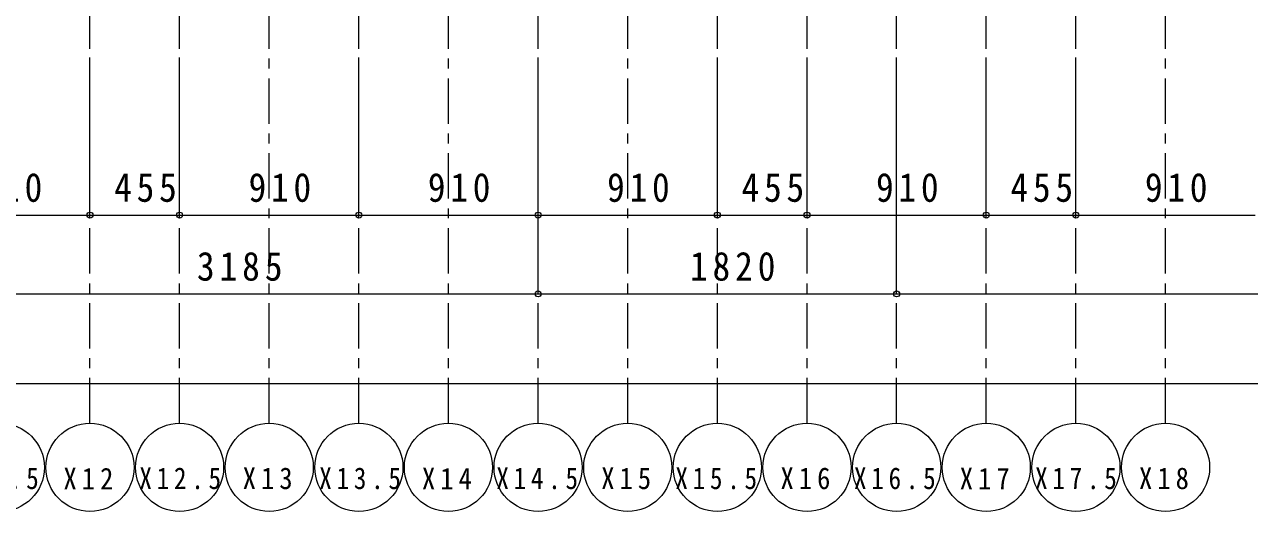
# Model space of a CAD drawing. Units: millimetres at full size, sheet at 1:50. Extents: x -17704 to 55037, y -1981 to 18549.
# Drawn here: x -2137 to 4081, y 3699 to 6170 of the extents above; entities that cross this region are included whole.
import ezdxf

# ---------------------------------------------------------------- set-up
doc = ezdxf.new("R2010")
doc.units = ezdxf.units.MM
doc.header["$LTSCALE"] = 50
doc.linetypes.add('USER2', pattern=[7.6, 4.6, -1, 1, -1])
doc.layers.add('8-0', color=9, linetype='Continuous', lineweight=18)
doc.styles.add('ＭＳ ゴシック', font='')
doc.styles.get('ＭＳ ゴシック').set_extended_font_data('MS Gothic')

msp = doc.modelspace()

# ---------------------------------------------------------------- linework, layer by layer
at = {"layer": '8-0', "linetype": 'USER2'}
for p, q in [((-1804.84, 4146.29), (-1804.84, 16943.73)), ((-1349.84, 4146.29), (-1349.84, 16943.73)), ((-894.85, 4146.29), (-894.85, 16943.73)), ((-439.85, 4146.29), (-439.85, 16943.73)), ((15.15, 4146.29), (15.15, 16943.73)), ((470.15, 4146.29), (470.15, 16943.73)), ((925.15, 4146.29), (925.15, 16943.73)), ((1380.15, 4146.29), (1380.15, 16943.73)), ((1835.15, 4146.29), (1835.15, 16943.73)), ((2290.15, 4146.29), (2290.15, 16943.73)), ((2745.15, 4146.29), (2745.15, 16943.73)), ((3200.15, 4146.29), (3200.15, 16943.73)), ((3655.15, 4146.29), (3655.15, 16943.73))]:
    msp.add_line(p, q, dxfattribs=at)
at = {"layer": '8-0'}
for p, q in [((-1804.84, 5202.83), (-1804.84, 6002.83)), ((-1804.84, 5202.83), (-1804.84, 6002.83)), ((-1349.84, 5202.83), (-1349.84, 6002.83)), ((-1349.84, 5202.83), (-1349.84, 6002.83)), ((-439.85, 5202.83), (-439.85, 6002.83)), ((-439.85, 5202.83), (-439.85, 6002.83)), ((470.15, 4802.83), (470.15, 6002.83)), ((470.15, 4802.83), (470.15, 6002.83)), ((470.15, 5202.83), (470.15, 6002.83)), ((470.15, 5202.83), (470.15, 6002.83)), ((1380.15, 5202.83), (1380.15, 6002.83)), ((1380.15, 5202.83), (1380.15, 6002.83)), ((1835.15, 5202.83), (1835.15, 6002.83)), ((1835.15, 5202.83), (1835.15, 6002.83)), ((2290.15, 4802.83), (2290.15, 6002.83)), ((2290.15, 4802.83), (2290.15, 6002.83)), ((2745.15, 5202.83), (2745.15, 6002.83)), ((2745.15, 5202.83), (2745.15, 6002.83)), ((3200.15, 5202.83), (3200.15, 6002.83)), ((3200.15, 5202.83), (3200.15, 6002.83)), ((-2714.84, 5202.83), (-1804.84, 5202.83)), ((-1804.84, 5202.83), (-1349.84, 5202.83)), ((-1349.84, 5202.83), (-439.85, 5202.83)), ((-439.85, 5202.83), (470.15, 5202.83)), ((470.15, 5202.83), (1380.15, 5202.83)), ((1380.15, 5202.83), (1835.15, 5202.83)), ((1835.15, 5202.83), (2745.15, 5202.83)), ((2745.15, 5202.83), (3200.15, 5202.83)), ((3200.15, 5202.83), (4110.15, 5202.83)), ((-2714.84, 4802.83), (470.15, 4802.83)), ((470.15, 4802.83), (2290.15, 4802.83)), ((2290.15, 4802.83), (6840.14, 4802.83)), ((6840.14, 4346.29), (-12724.83, 4346.29))]:
    msp.add_line(p, q, dxfattribs=at)
for centre, radius in [((-1804.84, 5202.83), 15), ((-1804.84, 5202.83), 15), ((-1349.84, 5202.83), 15), ((-1349.84, 5202.83), 15), ((-439.85, 5202.83), 15), ((-439.85, 5202.83), 15), ((470.15, 5202.83), 15), ((470.15, 5202.83), 15), ((1380.15, 5202.83), 15), ((1380.15, 5202.83), 15), ((1835.15, 5202.83), 15), ((1835.15, 5202.83), 15), ((2745.15, 5202.83), 15), ((2745.15, 5202.83), 15), ((3200.15, 5202.83), 15), ((3200.15, 5202.83), 15), ((470.15, 4802.83), 15), ((470.15, 4802.83), 15), ((2290.15, 4802.83), 15), ((2290.15, 4802.83), 15), ((-2259.84, 3922.68), 223.61), ((-1804.84, 3922.68), 223.61), ((-1349.84, 3922.68), 223.61), ((-894.85, 3922.68), 223.61), ((-439.85, 3922.68), 223.61), ((15.15, 3922.68), 223.61), ((470.15, 3922.68), 223.61), ((925.15, 3922.68), 223.61), ((1380.15, 3922.68), 223.61), ((1835.15, 3922.68), 223.61), ((2290.15, 3922.68), 223.61), ((2745.15, 3922.68), 223.61), ((3200.15, 3922.68), 223.61), ((3655.15, 3922.68), 223.61)]:
    msp.add_circle(centre, radius, dxfattribs=at)

# ---------------------------------------------------------------- texts
at = {"layer": '8-0', "color": 7, "attachment_point": 7, "style": 'ＭＳ ゴシック'}
for s, insert, char_height in [('\\T1.27;\\W0.9;910', (-2364.59, 5267.77), 146.6), ('\\T1.27;\\W0.9;455', (-1682.09, 5267.77), 146.6), ('\\T1.27;\\W0.9;910', (-999.59, 5267.77), 146.6), ('\\T1.27;\\W0.9;910', (-89.59, 5267.77), 146.6), ('\\T1.27;\\W0.9;910', (820.4, 5267.77), 146.6), ('\\T1.27;\\W0.9;455', (1502.9, 5267.77), 146.6), ('\\T1.27;\\W0.9;910', (2185.4, 5267.77), 146.6), ('\\T1.27;\\W0.9;455', (2867.9, 5267.77), 146.6), ('\\T1.27;\\W0.9;910', (3550.4, 5267.77), 146.6), ('\\T1.28;\\W0.9;3185', (-1261.99, 4867.77), 146.6), ('\\T1.28;\\W0.9;1820', (1240.51, 4867.77), 146.6), ('\\T1.38;\\W0.85;X11.5', (-2479.57, 3810.9), 110), ('\\T1.38;\\W0.9;X12', (-1939.41, 3810.9), 110), ('\\T1.38;\\W0.85;X12.5', (-1553.92, 3810.9), 110), ('\\T1.38;\\W0.9;X13', (-1029.41, 3810.9), 110), ('\\T1.38;\\W0.85;X13.5', (-640.86, 3810.9), 110), ('\\T1.38;\\W0.9;X14', (-119.42, 3810.9), 110), ('\\T1.38;\\W0.85;X14.5', (258.03, 3810.9), 110), ('\\T1.38;\\W0.9;X15', (790.58, 3810.9), 110), ('\\T1.38;\\W0.85;X15.5', (1166.89, 3810.9), 110), ('\\T1.38;\\W0.9;X16', (1700.58, 3810.9), 110), ('\\T1.38;\\W0.85;X16.5', (2073.65, 3810.9), 110), ('\\T1.38;\\W0.9;X17', (2610.58, 3810.9), 110), ('\\T1.38;\\W0.85;X17.5', (2993.01, 3810.9), 110), ('\\T1.38;\\W0.9;X18', (3520.58, 3810.9), 110)]:
    msp.add_mtext(s, dxfattribs=dict(at, insert=insert, char_height=char_height))

doc.saveas('drawing.dxf')
